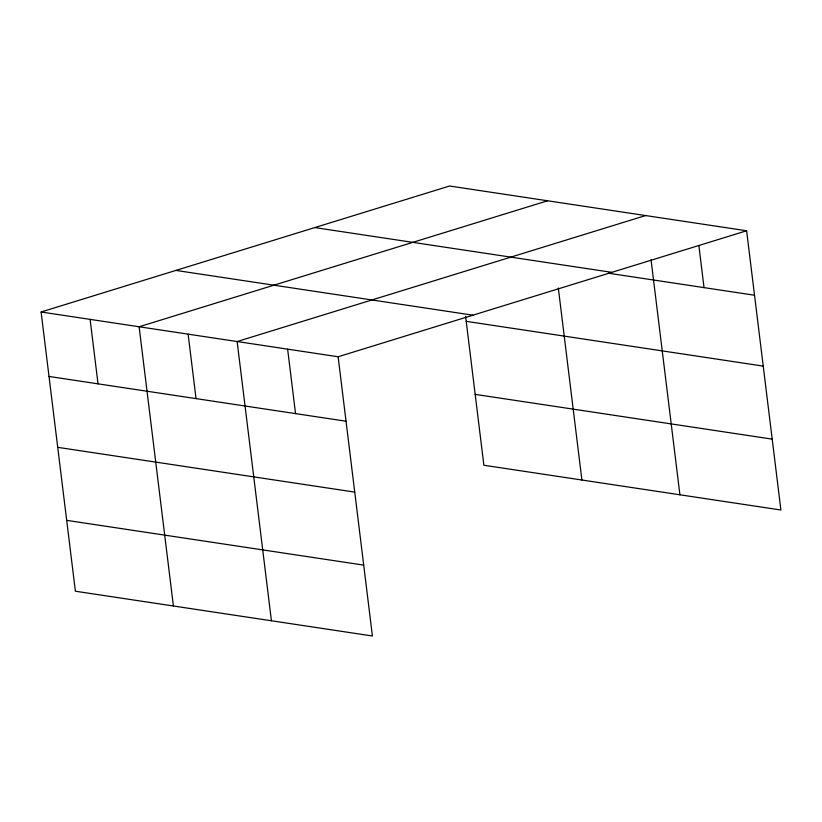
<?xml version="1.0" encoding="UTF-8"?>
<svg xmlns="http://www.w3.org/2000/svg" width="822" height="822" viewBox="0 0 822 822"><rect width="100%" height="100%" fill="white"/><g stroke="black" fill="none" stroke-linecap="round" stroke-linejoin="round"><path stroke-width="1.23" d="M41.1 311.99L338.119 356.758L372.407 635.992L75.388 591.224L41.1 311.99L449.593 186.008L746.612 230.776L780.9 510.01L483.881 465.242L465.591 316.285M547.606 200.774L139.113 326.766L173.401 605.999M645.63 215.549L237.137 341.541L271.424 620.774M338.119 356.758L746.612 230.776M314.785 227.581L611.815 272.349M608.301 273.192L754.524 295.232M175.898 270.417L472.927 315.186M466.208 321.34L763.227 366.109M475.178 394.365L772.197 439.133M49.012 376.455L346.041 421.224M57.715 447.332L354.744 492.101M66.685 520.357L363.704 565.115M698.916 245.912L704.033 287.628M651.055 259.793L679.917 494.793M558.323 288.019L581.894 480.017M287.628 349.145L295.54 413.61M188.125 334.153L196.037 398.608M90.112 319.378L98.024 383.843"/></g></svg>
